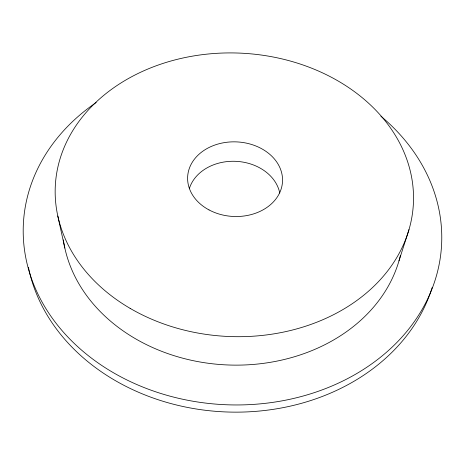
<?xml version="1.0" encoding="UTF-8"?>
<svg xmlns="http://www.w3.org/2000/svg" width="465" height="465" viewBox="0 0 465 465"><rect width="100%" height="100%" fill="white"/><g stroke="black" fill="none" stroke-linecap="round" stroke-linejoin="round"><path stroke-width="0.7" d="M398.97 260.888L408.997 229.594M57.811 216.033L64.833 248.066M189.4 188.43A46.192 36.886 2.7 0 1 236.162 161.343A46.192 36.886 2.7 0 1 279.767 193.068M380.905 116.209A209.366 170.643 2.7 0 1 376.365 360.462A209.366 170.643 2.7 0 1 77.027 346.053A209.366 170.643 2.7 0 1 96.209 102.503M432.159 287.515A206.547 169.527 2.7 0 1 223.403 411.833A206.547 169.527 2.7 0 1 28.441 267.352M400.4 255.529A170.748 138.727 2.7 0 1 226.461 364.909A170.748 138.727 2.7 0 1 63.345 239.859M209.012 209.913A47.488 37.316 2.7 0 0 282.47 182.187A47.488 37.316 2.7 0 0 213.761 145.44A47.488 37.316 2.7 0 0 209.012 209.913M130.142 308.376A179.263 141.802 2.7 0 0 412.688 211.691A179.263 141.802 2.7 0 0 160.198 64.356A179.263 141.802 2.7 0 0 130.142 308.376"/></g></svg>
